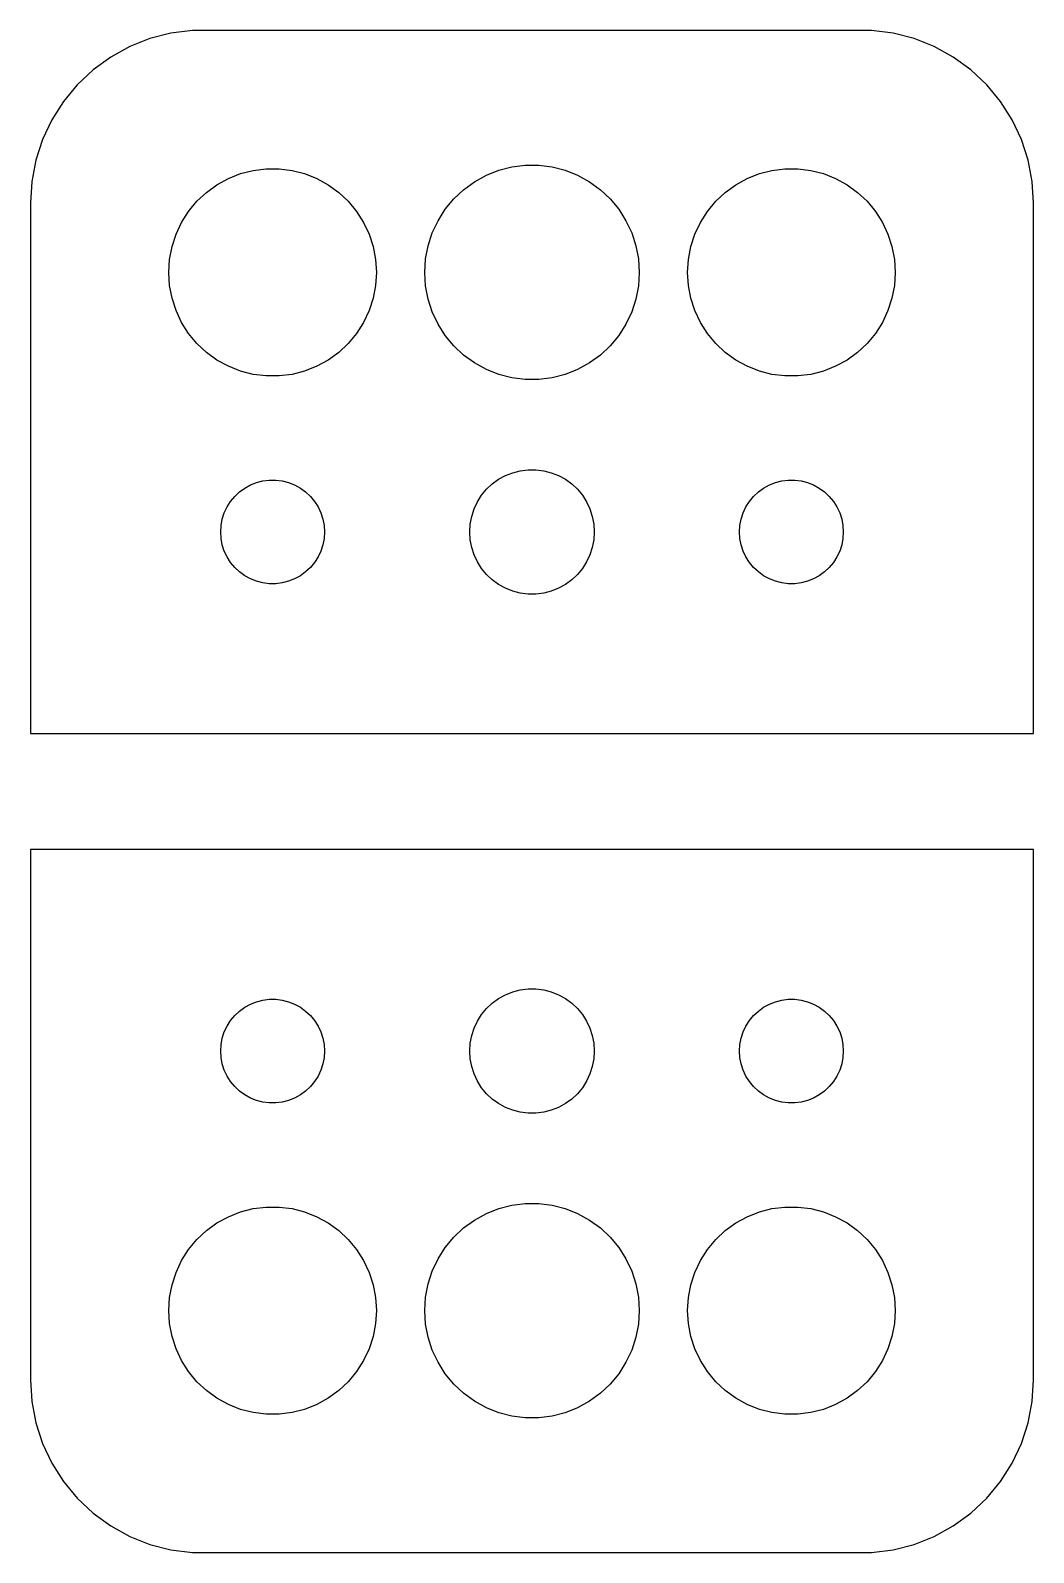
# Model space of a CAD drawing. Header units: metres. Extents: x -14.5 to 64.5, y 32 to 130.
# Drawn here: x -14.5 to 14.5, y 86.01 to 129.99 of the extents above; entities that cross this region are included whole.
import ezdxf

# ---------------------------------------------------------------- set-up
doc = ezdxf.new("R2010")
doc.units = ezdxf.units.M

msp = doc.modelspace()

# ---------------------------------------------------------------- linework, layer by layer
for p, q in [((-11.0451, 129.755), (-11.6289, 129.524)), ((-10.4369, 129.911), (-11.0451, 129.755)), ((-9.81395, 129.99), (-10.4369, 129.911)), ((9.81395, 129.99), (-9.81395, 129.99)), ((10.4369, 129.911), (9.81395, 129.99)), ((11.0451, 129.755), (10.4369, 129.911)), ((11.6289, 129.524), (11.0451, 129.755)), ((-11.6289, 129.524), (-12.1791, 129.222)), ((12.1791, 129.222), (11.6289, 129.524)), ((-12.1791, 129.222), (-12.6871, 128.853)), ((12.6871, 128.853), (12.1791, 129.222)), ((-13.1448, 128.423), (-13.5451, 127.939)), ((-12.6871, 128.853), (-13.1448, 128.423)), ((13.1448, 128.423), (12.6871, 128.853)), ((13.5451, 127.939), (13.1448, 128.423)), ((-13.5451, 127.939), (-13.8815, 127.409)), ((13.8815, 127.409), (13.5451, 127.939)), ((-13.8815, 127.409), (-14.1489, 126.841)), ((14.1489, 126.841), (13.8815, 127.409)), ((-14.1489, 126.841), (-14.3429, 126.243)), ((14.3429, 126.243), (14.1489, 126.841)), ((-14.3429, 126.243), (-14.4606, 125.627)), ((14.4606, 125.627), (14.3429, 126.243)), ((-8.77733, 125.714), (-8.42705, 125.853)), ((-8.42705, 125.853), (-8.06213, 125.947)), ((-8.06213, 125.947), (-7.68837, 125.994)), ((-7.68837, 125.994), (-7.31161, 125.994)), ((-7.31161, 125.994), (-6.93785, 125.947)), ((-6.93785, 125.947), (-6.57294, 125.853)), ((-6.57294, 125.853), (-6.22266, 125.714)), ((-1.66106, 125.617), (-1.3199, 125.805)), ((-1.3199, 125.805), (-0.95795, 125.948)), ((-0.95795, 125.948), (-0.58087, 126.045)), ((-0.58087, 126.045), (-0.19464, 126.094)), ((-0.19464, 126.094), (0.19464, 126.094)), ((0.19464, 126.094), (0.58087, 126.045)), ((0.58087, 126.045), (0.95795, 125.948)), ((0.95795, 125.948), (1.3199, 125.805)), ((1.3199, 125.805), (1.66106, 125.617)), ((6.22266, 125.714), (6.57294, 125.853)), ((6.57294, 125.853), (6.93785, 125.947)), ((6.93785, 125.947), (7.31161, 125.994)), ((7.31161, 125.994), (7.68837, 125.994)), ((7.68837, 125.994), (8.06213, 125.947)), ((8.06213, 125.947), (8.42705, 125.853)), ((8.42705, 125.853), (8.77733, 125.714)), ((-14.4606, 125.627), (-14.5, 125)), ((-9.41226, 125.312), (-9.10747, 125.533)), ((-9.10747, 125.533), (-8.77733, 125.714)), ((-6.22266, 125.714), (-5.89252, 125.533)), ((-5.89252, 125.533), (-5.58772, 125.312)), ((-2.2598, 125.122), (-1.97601, 125.389)), ((-1.97601, 125.389), (-1.66106, 125.617)), ((1.66106, 125.617), (1.97601, 125.389)), ((1.97601, 125.389), (2.2598, 125.122)), ((5.58772, 125.312), (5.89252, 125.533)), ((5.89252, 125.533), (6.22266, 125.714)), ((8.77733, 125.714), (9.10747, 125.533)), ((9.10747, 125.533), (9.41226, 125.312)), ((14.5, 125), (14.4606, 125.627)), ((-14.5, 125), (-14.5, 109.672)), ((-9.92705, 124.763), (-9.6869, 125.054)), ((-9.6869, 125.054), (-9.41226, 125.312)), ((-5.58772, 125.312), (-5.31308, 125.054)), ((-5.31308, 125.054), (-5.07294, 124.763)), ((-2.50795, 124.822), (-2.2598, 125.122)), ((2.2598, 125.122), (2.50795, 124.822)), ((5.07294, 124.763), (5.31308, 125.054)), ((5.31308, 125.054), (5.58772, 125.312)), ((9.41226, 125.312), (9.6869, 125.054)), ((9.6869, 125.054), (9.92705, 124.763)), ((14.5, 109.672), (14.5, 125)), ((-10.1289, 124.445), (-9.92705, 124.763)), ((-5.07294, 124.763), (-4.87108, 124.445)), ((-2.88229, 124.141), (-2.71654, 124.493)), ((-2.71654, 124.493), (-2.50795, 124.822)), ((2.50795, 124.822), (2.71654, 124.493)), ((2.71654, 124.493), (2.88229, 124.141)), ((4.87108, 124.445), (5.07294, 124.763)), ((9.92705, 124.763), (10.1289, 124.445)), ((-10.4057, 123.746), (-10.2893, 124.104)), ((-10.2893, 124.104), (-10.1289, 124.445)), ((-4.87108, 124.445), (-4.71066, 124.104)), ((-4.71066, 124.104), (-4.59424, 123.746)), ((-3.00259, 123.771), (-2.88229, 124.141)), ((2.88229, 124.141), (3.00259, 123.771)), ((4.59424, 123.746), (4.71066, 124.104)), ((4.71066, 124.104), (4.87108, 124.445)), ((10.1289, 124.445), (10.2893, 124.104)), ((10.2893, 124.104), (10.4057, 123.746)), ((-10.4763, 123.376), (-10.4057, 123.746)), ((-4.59424, 123.746), (-4.52365, 123.376)), ((-3.07555, 123.389), (-3.00259, 123.771)), ((3.00259, 123.771), (3.07555, 123.389)), ((4.52365, 123.376), (4.59424, 123.746)), ((10.4057, 123.746), (10.4763, 123.376)), ((-10.5, 123), (-10.4763, 123.376)), ((-4.52365, 123.376), (-4.5, 123)), ((-3.09999, 123), (-3.07555, 123.389)), ((3.07555, 123.389), (3.09999, 123)), ((4.5, 123), (4.52365, 123.376)), ((10.4763, 123.376), (10.5, 123)), ((-10.4763, 122.624), (-10.5, 123)), ((-4.5, 123), (-4.52365, 122.624)), ((-3.07555, 122.611), (-3.09999, 123)), ((3.09999, 123), (3.07555, 122.611)), ((4.52365, 122.624), (4.5, 123)), ((10.5, 123), (10.4763, 122.624)), ((-10.4057, 122.254), (-10.4763, 122.624)), ((-4.52365, 122.624), (-4.59424, 122.254)), ((-3.00259, 122.229), (-3.07555, 122.611)), ((3.07555, 122.611), (3.00259, 122.229)), ((4.59424, 122.254), (4.52365, 122.624)), ((10.4763, 122.624), (10.4057, 122.254)), ((-10.2893, 121.896), (-10.4057, 122.254)), ((-10.1289, 121.555), (-10.2893, 121.896)), ((-4.71066, 121.896), (-4.87108, 121.555)), ((-4.59424, 122.254), (-4.71066, 121.896)), ((-2.88229, 121.859), (-3.00259, 122.229)), ((-2.71654, 121.507), (-2.88229, 121.859)), ((2.88229, 121.859), (2.71654, 121.507)), ((3.00259, 122.229), (2.88229, 121.859)), ((4.71066, 121.896), (4.59424, 122.254)), ((4.87108, 121.555), (4.71066, 121.896)), ((10.2893, 121.896), (10.1289, 121.555)), ((10.4057, 122.254), (10.2893, 121.896)), ((-9.92705, 121.237), (-10.1289, 121.555)), ((-4.87108, 121.555), (-5.07294, 121.237)), ((-2.50795, 121.178), (-2.71654, 121.507)), ((2.71654, 121.507), (2.50795, 121.178)), ((5.07294, 121.237), (4.87108, 121.555)), ((10.1289, 121.555), (9.92705, 121.237)), ((-9.6869, 120.946), (-9.92705, 121.237)), ((-9.41226, 120.688), (-9.6869, 120.946)), ((-5.31308, 120.946), (-5.58772, 120.688)), ((-5.07294, 121.237), (-5.31308, 120.946)), ((-2.2598, 120.878), (-2.50795, 121.178)), ((2.50795, 121.178), (2.2598, 120.878)), ((5.31308, 120.946), (5.07294, 121.237)), ((5.58772, 120.688), (5.31308, 120.946)), ((9.6869, 120.946), (9.41226, 120.688)), ((9.92705, 121.237), (9.6869, 120.946)), ((-9.10747, 120.467), (-9.41226, 120.688)), ((-5.58772, 120.688), (-5.89252, 120.467)), ((-1.97601, 120.611), (-2.2598, 120.878)), ((-1.66106, 120.383), (-1.97601, 120.611)), ((1.97601, 120.611), (1.66106, 120.383)), ((2.2598, 120.878), (1.97601, 120.611)), ((5.89252, 120.467), (5.58772, 120.688)), ((9.41226, 120.688), (9.10747, 120.467)), ((-8.77733, 120.286), (-9.10747, 120.467)), ((-8.42705, 120.147), (-8.77733, 120.286)), ((-8.06213, 120.053), (-8.42705, 120.147)), ((-6.57294, 120.147), (-6.93785, 120.053)), ((-6.22266, 120.286), (-6.57294, 120.147)), ((-5.89252, 120.467), (-6.22266, 120.286)), ((-1.3199, 120.195), (-1.66106, 120.383)), ((-0.95795, 120.052), (-1.3199, 120.195)), ((1.3199, 120.195), (0.95795, 120.052)), ((1.66106, 120.383), (1.3199, 120.195)), ((6.22266, 120.286), (5.89252, 120.467)), ((6.57294, 120.147), (6.22266, 120.286)), ((6.93785, 120.053), (6.57294, 120.147)), ((8.42705, 120.147), (8.06213, 120.053)), ((8.77733, 120.286), (8.42705, 120.147)), ((9.10747, 120.467), (8.77733, 120.286)), ((-7.68837, 120.006), (-8.06213, 120.053)), ((-7.31161, 120.006), (-7.68837, 120.006)), ((-6.93785, 120.053), (-7.31161, 120.006)), ((-0.58087, 119.955), (-0.95795, 120.052)), ((-0.19464, 119.906), (-0.58087, 119.955)), ((0.19464, 119.906), (-0.19464, 119.906)), ((0.58087, 119.955), (0.19464, 119.906)), ((0.95795, 120.052), (0.58087, 119.955)), ((7.31161, 120.006), (6.93785, 120.053)), ((7.68837, 120.006), (7.31161, 120.006)), ((8.06213, 120.053), (7.68837, 120.006)), ((-7.78107, 116.973), (-7.59418, 116.997)), ((-7.59418, 116.997), (-7.40581, 116.997)), ((-7.40581, 116.997), (-7.21892, 116.973)), ((-1.14735, 116.887), (-0.96448, 117.02)), ((-0.96448, 117.02), (-0.76639, 117.129)), ((-0.76639, 117.129), (-0.55623, 117.212)), ((-0.55623, 117.212), (-0.33728, 117.268)), ((-0.33728, 117.268), (-0.11302, 117.296)), ((-0.11302, 117.296), (0.11302, 117.296)), ((0.11302, 117.296), (0.33728, 117.268)), ((0.33728, 117.268), (0.55623, 117.212)), ((0.55623, 117.212), (0.76639, 117.129)), ((0.76639, 117.129), (0.96448, 117.02)), ((0.96448, 117.02), (1.14735, 116.887)), ((7.21892, 116.973), (7.40581, 116.997)), ((7.40581, 116.997), (7.59418, 116.997)), ((7.59418, 116.997), (7.78107, 116.973)), ((-8.59344, 116.527), (-8.45613, 116.656)), ((-8.45613, 116.656), (-8.30373, 116.766)), ((-8.30373, 116.766), (-8.13866, 116.857)), ((-8.13866, 116.857), (-7.96352, 116.927)), ((-7.96352, 116.927), (-7.78107, 116.973)), ((-7.21892, 116.973), (-7.03647, 116.927)), ((-7.03647, 116.927), (-6.86133, 116.857)), ((-6.86133, 116.857), (-6.69626, 116.766)), ((-6.69626, 116.766), (-6.54385, 116.656)), ((-6.54385, 116.656), (-6.40654, 116.527)), ((-1.57735, 116.367), (-1.45622, 116.558)), ((-1.45622, 116.558), (-1.31213, 116.732)), ((-1.31213, 116.732), (-1.14735, 116.887)), ((1.14735, 116.887), (1.31213, 116.732)), ((1.31213, 116.732), (1.45622, 116.558)), ((1.45622, 116.558), (1.57735, 116.367)), ((6.40654, 116.527), (6.54385, 116.656)), ((6.54385, 116.656), (6.69626, 116.766)), ((6.69626, 116.766), (6.86133, 116.857)), ((6.86133, 116.857), (7.03647, 116.927)), ((7.03647, 116.927), (7.21892, 116.973)), ((7.78107, 116.973), (7.96352, 116.927)), ((7.96352, 116.927), (8.13866, 116.857)), ((8.13866, 116.857), (8.30373, 116.766)), ((8.30373, 116.766), (8.45613, 116.656)), ((8.45613, 116.656), (8.59344, 116.527)), ((-8.89465, 116.052), (-8.81445, 116.223)), ((-8.81445, 116.223), (-8.71352, 116.382)), ((-8.71352, 116.382), (-8.59344, 116.527)), ((-6.40654, 116.527), (-6.28647, 116.382)), ((-6.28647, 116.382), (-6.18553, 116.223)), ((-6.18553, 116.223), (-6.10533, 116.052)), ((-1.74344, 115.948), (-1.67358, 116.163)), ((-1.67358, 116.163), (-1.57735, 116.367)), ((1.57735, 116.367), (1.67358, 116.163)), ((1.67358, 116.163), (1.74344, 115.948)), ((6.10533, 116.052), (6.18553, 116.223)), ((6.18553, 116.223), (6.28647, 116.382)), ((6.28647, 116.382), (6.40654, 116.527)), ((8.59344, 116.527), (8.71352, 116.382)), ((8.71352, 116.382), (8.81445, 116.223)), ((8.81445, 116.223), (8.89465, 116.052)), ((-9, 115.5), (-8.98816, 115.688)), ((-8.98816, 115.688), (-8.95287, 115.873)), ((-8.95287, 115.873), (-8.89465, 116.052)), ((-6.10533, 116.052), (-6.04712, 115.873)), ((-6.04712, 115.873), (-6.01183, 115.688)), ((-6.01183, 115.688), (-6, 115.5)), ((-1.79999, 115.5), (-1.7858, 115.726)), ((-1.7858, 115.726), (-1.74344, 115.948)), ((1.74344, 115.948), (1.7858, 115.726)), ((1.7858, 115.726), (1.79999, 115.5)), ((6, 115.5), (6.01183, 115.688)), ((6.01183, 115.688), (6.04712, 115.873)), ((6.04712, 115.873), (6.10533, 116.052)), ((8.89465, 116.052), (8.95287, 115.873)), ((8.95287, 115.873), (8.98816, 115.688)), ((8.98816, 115.688), (9, 115.5)), ((-8.98816, 115.312), (-9, 115.5)), ((-8.95287, 115.127), (-8.98816, 115.312)), ((-6.01183, 115.312), (-6.04712, 115.127)), ((-6, 115.5), (-6.01183, 115.312)), ((-1.7858, 115.274), (-1.79999, 115.5)), ((-1.74344, 115.052), (-1.7858, 115.274)), ((1.7858, 115.274), (1.74344, 115.052)), ((1.79999, 115.5), (1.7858, 115.274)), ((6.01183, 115.312), (6, 115.5)), ((6.04712, 115.127), (6.01183, 115.312)), ((8.98816, 115.312), (8.95287, 115.127)), ((9, 115.5), (8.98816, 115.312)), ((-8.89465, 114.948), (-8.95287, 115.127)), ((-8.81445, 114.777), (-8.89465, 114.948)), ((-6.10533, 114.948), (-6.18553, 114.777)), ((-6.04712, 115.127), (-6.10533, 114.948)), ((-1.67358, 114.837), (-1.74344, 115.052)), ((-1.57735, 114.633), (-1.67358, 114.837)), ((1.67358, 114.837), (1.57735, 114.633)), ((1.74344, 115.052), (1.67358, 114.837)), ((6.10533, 114.948), (6.04712, 115.127)), ((6.18553, 114.777), (6.10533, 114.948)), ((8.89465, 114.948), (8.81445, 114.777)), ((8.95287, 115.127), (8.89465, 114.948)), ((-8.71352, 114.618), (-8.81445, 114.777)), ((-8.59344, 114.473), (-8.71352, 114.618)), ((-8.45613, 114.344), (-8.59344, 114.473)), ((-6.40654, 114.473), (-6.54385, 114.344)), ((-6.28647, 114.618), (-6.40654, 114.473)), ((-6.18553, 114.777), (-6.28647, 114.618)), ((-1.45622, 114.442), (-1.57735, 114.633)), ((-1.31213, 114.268), (-1.45622, 114.442)), ((1.45622, 114.442), (1.31213, 114.268)), ((1.57735, 114.633), (1.45622, 114.442)), ((6.28647, 114.618), (6.18553, 114.777)), ((6.40654, 114.473), (6.28647, 114.618)), ((6.54385, 114.344), (6.40654, 114.473)), ((8.59344, 114.473), (8.45613, 114.344)), ((8.71352, 114.618), (8.59344, 114.473)), ((8.81445, 114.777), (8.71352, 114.618)), ((-8.30373, 114.234), (-8.45613, 114.344)), ((-8.13866, 114.143), (-8.30373, 114.234)), ((-7.96352, 114.073), (-8.13866, 114.143)), ((-7.78107, 114.027), (-7.96352, 114.073)), ((-7.59418, 114.003), (-7.78107, 114.027)), ((-7.40581, 114.003), (-7.59418, 114.003)), ((-7.21892, 114.027), (-7.40581, 114.003)), ((-7.03647, 114.073), (-7.21892, 114.027)), ((-6.86133, 114.143), (-7.03647, 114.073)), ((-6.69626, 114.234), (-6.86133, 114.143)), ((-6.54385, 114.344), (-6.69626, 114.234)), ((-1.14735, 114.113), (-1.31213, 114.268)), ((-0.96448, 113.98), (-1.14735, 114.113)), ((-0.76639, 113.871), (-0.96448, 113.98)), ((0.96448, 113.98), (0.76639, 113.871)), ((1.14735, 114.113), (0.96448, 113.98)), ((1.31213, 114.268), (1.14735, 114.113)), ((6.69626, 114.234), (6.54385, 114.344)), ((6.86133, 114.143), (6.69626, 114.234)), ((7.03647, 114.073), (6.86133, 114.143)), ((7.21892, 114.027), (7.03647, 114.073)), ((7.40581, 114.003), (7.21892, 114.027)), ((7.59418, 114.003), (7.40581, 114.003)), ((7.78107, 114.027), (7.59418, 114.003)), ((7.96352, 114.073), (7.78107, 114.027)), ((8.13866, 114.143), (7.96352, 114.073)), ((8.30373, 114.234), (8.13866, 114.143)), ((8.45613, 114.344), (8.30373, 114.234)), ((-0.55623, 113.788), (-0.76639, 113.871)), ((-0.33728, 113.732), (-0.55623, 113.788)), ((-0.11302, 113.704), (-0.33728, 113.732)), ((0.11302, 113.704), (-0.11302, 113.704)), ((0.33728, 113.732), (0.11302, 113.704)), ((0.55623, 113.788), (0.33728, 113.732)), ((0.76639, 113.871), (0.55623, 113.788)), ((-14.5, 109.672), (14.5, 109.672)), ((14.5, 106.328), (-14.5, 106.328)), ((-14.5, 106.328), (-14.5, 91)), ((14.5, 91), (14.5, 106.328)), ((-0.96448, 102.02), (-0.76639, 102.129)), ((-0.76639, 102.129), (-0.55623, 102.212)), ((-0.55623, 102.212), (-0.33728, 102.268)), ((-0.33728, 102.268), (-0.11302, 102.296)), ((-0.11302, 102.296), (0.11302, 102.296)), ((0.11302, 102.296), (0.33728, 102.268)), ((0.33728, 102.268), (0.55623, 102.212)), ((0.55623, 102.212), (0.76639, 102.129)), ((0.76639, 102.129), (0.96448, 102.02)), ((-8.59344, 101.527), (-8.45613, 101.656)), ((-8.45613, 101.656), (-8.30373, 101.766)), ((-8.30373, 101.766), (-8.13866, 101.857)), ((-8.13866, 101.857), (-7.96352, 101.927)), ((-7.96352, 101.927), (-7.78107, 101.973)), ((-7.78107, 101.973), (-7.59418, 101.997)), ((-7.59418, 101.997), (-7.40581, 101.997)), ((-7.40581, 101.997), (-7.21892, 101.973)), ((-7.21892, 101.973), (-7.03647, 101.927)), ((-7.03647, 101.927), (-6.86133, 101.857)), ((-6.86133, 101.857), (-6.69626, 101.766)), ((-6.69626, 101.766), (-6.54385, 101.656)), ((-6.54385, 101.656), (-6.40654, 101.527)), ((-1.45622, 101.558), (-1.31213, 101.732)), ((-1.31213, 101.732), (-1.14735, 101.887)), ((-1.14735, 101.887), (-0.96448, 102.02)), ((0.96448, 102.02), (1.14735, 101.887)), ((1.14735, 101.887), (1.31213, 101.732)), ((1.31213, 101.732), (1.45622, 101.558)), ((6.40654, 101.527), (6.54385, 101.656)), ((6.54385, 101.656), (6.69626, 101.766)), ((6.69626, 101.766), (6.86133, 101.857)), ((6.86133, 101.857), (7.03647, 101.927)), ((7.03647, 101.927), (7.21892, 101.973)), ((7.21892, 101.973), (7.40581, 101.997)), ((7.40581, 101.997), (7.59418, 101.997)), ((7.59418, 101.997), (7.78107, 101.973)), ((7.78107, 101.973), (7.96352, 101.927)), ((7.96352, 101.927), (8.13866, 101.857)), ((8.13866, 101.857), (8.30373, 101.766)), ((8.30373, 101.766), (8.45613, 101.656)), ((8.45613, 101.656), (8.59344, 101.527)), ((-8.89465, 101.052), (-8.81445, 101.223)), ((-8.81445, 101.223), (-8.71352, 101.382)), ((-8.71352, 101.382), (-8.59344, 101.527)), ((-6.40654, 101.527), (-6.28647, 101.382)), ((-6.28647, 101.382), (-6.18553, 101.223)), ((-6.18553, 101.223), (-6.10533, 101.052)), ((-1.74344, 100.948), (-1.67358, 101.163)), ((-1.67358, 101.163), (-1.57735, 101.367)), ((-1.57735, 101.367), (-1.45622, 101.558)), ((1.45622, 101.558), (1.57735, 101.367)), ((1.57735, 101.367), (1.67358, 101.163)), ((1.67358, 101.163), (1.74344, 100.948)), ((6.10533, 101.052), (6.18553, 101.223)), ((6.18553, 101.223), (6.28647, 101.382)), ((6.28647, 101.382), (6.40654, 101.527)), ((8.59344, 101.527), (8.71352, 101.382)), ((8.71352, 101.382), (8.81445, 101.223)), ((8.81445, 101.223), (8.89465, 101.052)), ((-8.98816, 100.688), (-8.95287, 100.873)), ((-8.95287, 100.873), (-8.89465, 101.052)), ((-6.10533, 101.052), (-6.04712, 100.873)), ((-6.04712, 100.873), (-6.01183, 100.688)), ((-1.79999, 100.5), (-1.7858, 100.726)), ((-1.7858, 100.726), (-1.74344, 100.948)), ((1.74344, 100.948), (1.7858, 100.726)), ((1.7858, 100.726), (1.79999, 100.5)), ((6.01183, 100.688), (6.04712, 100.873)), ((6.04712, 100.873), (6.10533, 101.052)), ((8.89465, 101.052), (8.95287, 100.873)), ((8.95287, 100.873), (8.98816, 100.688)), ((-9, 100.5), (-8.98816, 100.688)), ((-8.98816, 100.312), (-9, 100.5)), ((-8.95287, 100.127), (-8.98816, 100.312)), ((-6.01183, 100.312), (-6.04712, 100.127)), ((-6.01183, 100.688), (-6, 100.5)), ((-6, 100.5), (-6.01183, 100.312)), ((-1.7858, 100.274), (-1.79999, 100.5)), ((1.79999, 100.5), (1.7858, 100.274)), ((6, 100.5), (6.01183, 100.688)), ((6.01183, 100.312), (6, 100.5)), ((6.04712, 100.127), (6.01183, 100.312)), ((8.98816, 100.312), (8.95287, 100.127)), ((8.98816, 100.688), (9, 100.5)), ((9, 100.5), (8.98816, 100.312)), ((-8.89465, 99.9478), (-8.95287, 100.127)), ((-8.81445, 99.7774), (-8.89465, 99.9478)), ((-6.10533, 99.9478), (-6.18553, 99.7774)), ((-6.04712, 100.127), (-6.10533, 99.9478)), ((-1.74344, 100.052), (-1.7858, 100.274)), ((-1.67358, 99.8374), (-1.74344, 100.052)), ((-1.57735, 99.6329), (-1.67358, 99.8374)), ((1.67358, 99.8374), (1.57735, 99.6329)), ((1.74344, 100.052), (1.67358, 99.8374)), ((1.7858, 100.274), (1.74344, 100.052)), ((6.10533, 99.9478), (6.04712, 100.127)), ((6.18553, 99.7774), (6.10533, 99.9478)), ((8.89465, 99.9478), (8.81445, 99.7774)), ((8.95287, 100.127), (8.89465, 99.9478)), ((-8.71352, 99.6183), (-8.81445, 99.7774)), ((-8.59344, 99.4732), (-8.71352, 99.6183)), ((-8.45613, 99.3442), (-8.59344, 99.4732)), ((-6.40654, 99.4732), (-6.54385, 99.3442)), ((-6.28647, 99.6183), (-6.40654, 99.4732)), ((-6.18553, 99.7774), (-6.28647, 99.6183)), ((-1.45622, 99.442), (-1.57735, 99.6329)), ((-1.31213, 99.2678), (-1.45622, 99.442)), ((1.45622, 99.442), (1.31213, 99.2678)), ((1.57735, 99.6329), (1.45622, 99.442)), ((6.28647, 99.6183), (6.18553, 99.7774)), ((6.40654, 99.4732), (6.28647, 99.6183)), ((6.54385, 99.3442), (6.40654, 99.4732)), ((8.59344, 99.4732), (8.45613, 99.3442)), ((8.71352, 99.6183), (8.59344, 99.4732)), ((8.81445, 99.7774), (8.71352, 99.6183)), ((-8.30373, 99.2335), (-8.45613, 99.3442)), ((-8.13866, 99.1428), (-8.30373, 99.2335)), ((-7.96352, 99.0734), (-8.13866, 99.1428)), ((-7.78107, 99.0266), (-7.96352, 99.0734)), ((-7.59418, 99.003), (-7.78107, 99.0266)), ((-7.40581, 99.003), (-7.59418, 99.003)), ((-7.21892, 99.0266), (-7.40581, 99.003)), ((-7.03647, 99.0734), (-7.21892, 99.0266)), ((-6.86133, 99.1428), (-7.03647, 99.0734)), ((-6.69626, 99.2335), (-6.86133, 99.1428)), ((-6.54385, 99.3442), (-6.69626, 99.2335)), ((-1.14735, 99.1131), (-1.31213, 99.2678)), ((-0.96448, 98.9802), (-1.14735, 99.1131)), ((-0.76639, 98.8713), (-0.96448, 98.9802)), ((0.96448, 98.9802), (0.76639, 98.8713)), ((1.14735, 99.1131), (0.96448, 98.9802)), ((1.31213, 99.2678), (1.14735, 99.1131)), ((6.69626, 99.2335), (6.54385, 99.3442)), ((6.86133, 99.1428), (6.69626, 99.2335)), ((7.03647, 99.0734), (6.86133, 99.1428)), ((7.21892, 99.0266), (7.03647, 99.0734)), ((7.40581, 99.003), (7.21892, 99.0266)), ((7.59418, 99.003), (7.40581, 99.003)), ((7.78107, 99.0266), (7.59418, 99.003)), ((7.96352, 99.0734), (7.78107, 99.0266)), ((8.13866, 99.1428), (7.96352, 99.0734)), ((8.30373, 99.2335), (8.13866, 99.1428)), ((8.45613, 99.3442), (8.30373, 99.2335)), ((-0.55623, 98.7881), (-0.76639, 98.8713)), ((-0.33728, 98.7319), (-0.55623, 98.7881)), ((-0.11302, 98.7036), (-0.33728, 98.7319)), ((0.11302, 98.7036), (-0.11302, 98.7036)), ((0.33728, 98.7319), (0.11302, 98.7036)), ((0.55623, 98.7881), (0.33728, 98.7319)), ((0.76639, 98.8713), (0.55623, 98.7881)), ((-8.42705, 95.8532), (-8.06213, 95.9469)), ((-8.06213, 95.9469), (-7.68837, 95.9941)), ((-7.68837, 95.9941), (-7.31161, 95.9941)), ((-7.31161, 95.9941), (-6.93785, 95.9469)), ((-6.93785, 95.9469), (-6.57294, 95.8532)), ((-1.3199, 95.805), (-0.95795, 95.9483)), ((-0.95795, 95.9483), (-0.58087, 96.0451)), ((-0.58087, 96.0451), (-0.19464, 96.0939)), ((-0.19464, 96.0939), (0.19464, 96.0939)), ((0.19464, 96.0939), (0.58087, 96.0451)), ((0.58087, 96.0451), (0.95795, 95.9483)), ((0.95795, 95.9483), (1.3199, 95.805)), ((6.57294, 95.8532), (6.93785, 95.9469)), ((6.93785, 95.9469), (7.31161, 95.9941)), ((7.31161, 95.9941), (7.68837, 95.9941)), ((7.68837, 95.9941), (8.06213, 95.9469)), ((8.06213, 95.9469), (8.42705, 95.8532)), ((-9.41226, 95.3116), (-9.10747, 95.533)), ((-9.10747, 95.533), (-8.77733, 95.7145)), ((-8.77733, 95.7145), (-8.42705, 95.8532)), ((-6.57294, 95.8532), (-6.22266, 95.7145)), ((-6.22266, 95.7145), (-5.89252, 95.533)), ((-5.89252, 95.533), (-5.58772, 95.3116)), ((-1.97601, 95.3886), (-1.66106, 95.6174)), ((-1.66106, 95.6174), (-1.3199, 95.805)), ((1.3199, 95.805), (1.66106, 95.6174)), ((1.66106, 95.6174), (1.97601, 95.3886)), ((5.58772, 95.3116), (5.89252, 95.533)), ((5.89252, 95.533), (6.22266, 95.7145)), ((6.22266, 95.7145), (6.57294, 95.8532)), ((8.42705, 95.8532), (8.77733, 95.7145)), ((8.77733, 95.7145), (9.10747, 95.533)), ((9.10747, 95.533), (9.41226, 95.3116)), ((-9.92705, 94.7634), (-9.6869, 95.0536)), ((-9.6869, 95.0536), (-9.41226, 95.3116)), ((-5.58772, 95.3116), (-5.31308, 95.0536)), ((-5.31308, 95.0536), (-5.07294, 94.7634)), ((-2.50795, 94.8221), (-2.2598, 95.1221)), ((-2.2598, 95.1221), (-1.97601, 95.3886)), ((1.97601, 95.3886), (2.2598, 95.1221)), ((2.2598, 95.1221), (2.50795, 94.8221)), ((5.07294, 94.7634), (5.31308, 95.0536)), ((5.31308, 95.0536), (5.58772, 95.3116)), ((9.41226, 95.3116), (9.6869, 95.0536)), ((9.6869, 95.0536), (9.92705, 94.7634)), ((-10.1289, 94.4453), (-9.92705, 94.7634)), ((-5.07294, 94.7634), (-4.87108, 94.4453)), ((-2.71654, 94.4934), (-2.50795, 94.8221)), ((2.50795, 94.8221), (2.71654, 94.4934)), ((4.87108, 94.4453), (5.07294, 94.7634)), ((9.92705, 94.7634), (10.1289, 94.4453)), ((-10.2893, 94.1044), (-10.1289, 94.4453)), ((-4.87108, 94.4453), (-4.71066, 94.1044)), ((-3.00259, 93.771), (-2.88229, 94.1412)), ((-2.88229, 94.1412), (-2.71654, 94.4934)), ((2.71654, 94.4934), (2.88229, 94.1412)), ((2.88229, 94.1412), (3.00259, 93.771)), ((4.71066, 94.1044), (4.87108, 94.4453)), ((10.1289, 94.4453), (10.2893, 94.1044)), ((-10.4763, 93.376), (-10.4057, 93.7461)), ((-10.4057, 93.7461), (-10.2893, 94.1044)), ((-4.71066, 94.1044), (-4.59424, 93.7461)), ((-4.59424, 93.7461), (-4.52365, 93.376)), ((-3.07555, 93.3885), (-3.00259, 93.771)), ((3.00259, 93.771), (3.07555, 93.3885)), ((4.52365, 93.376), (4.59424, 93.7461)), ((4.59424, 93.7461), (4.71066, 94.1044)), ((10.2893, 94.1044), (10.4057, 93.7461)), ((10.4057, 93.7461), (10.4763, 93.376)), ((-10.5, 93), (-10.4763, 93.376)), ((-4.52365, 93.376), (-4.5, 93)), ((-3.09999, 93), (-3.07555, 93.3885)), ((3.07555, 93.3885), (3.09999, 93)), ((4.5, 93), (4.52365, 93.376)), ((10.4763, 93.376), (10.5, 93)), ((-10.4763, 92.624), (-10.5, 93)), ((-4.5, 93), (-4.52365, 92.624)), ((-3.07555, 92.6115), (-3.09999, 93)), ((3.09999, 93), (3.07555, 92.6115)), ((4.52365, 92.624), (4.5, 93)), ((10.5, 93), (10.4763, 92.624)), ((-10.4057, 92.2539), (-10.4763, 92.624)), ((-4.52365, 92.624), (-4.59424, 92.2539)), ((-3.00259, 92.2291), (-3.07555, 92.6115)), ((3.07555, 92.6115), (3.00259, 92.2291)), ((4.59424, 92.2539), (4.52365, 92.624)), ((10.4763, 92.624), (10.4057, 92.2539)), ((-10.2893, 91.8956), (-10.4057, 92.2539)), ((-4.59424, 92.2539), (-4.71066, 91.8956)), ((-2.88229, 91.8588), (-3.00259, 92.2291)), ((3.00259, 92.2291), (2.88229, 91.8588)), ((4.71066, 91.8956), (4.59424, 92.2539)), ((10.4057, 92.2539), (10.2893, 91.8956)), ((-10.1289, 91.5547), (-10.2893, 91.8956)), ((-9.92705, 91.2366), (-10.1289, 91.5547)), ((-4.87108, 91.5547), (-5.07294, 91.2366)), ((-4.71066, 91.8956), (-4.87108, 91.5547)), ((-2.71654, 91.5066), (-2.88229, 91.8588)), ((-2.50795, 91.1779), (-2.71654, 91.5066)), ((2.71654, 91.5066), (2.50795, 91.1779)), ((2.88229, 91.8588), (2.71654, 91.5066)), ((4.87108, 91.5547), (4.71066, 91.8956)), ((5.07294, 91.2366), (4.87108, 91.5547)), ((10.1289, 91.5547), (9.92705, 91.2366)), ((10.2893, 91.8956), (10.1289, 91.5547)), ((-9.6869, 90.9464), (-9.92705, 91.2366)), ((-5.07294, 91.2366), (-5.31308, 90.9464)), ((-2.2598, 90.8779), (-2.50795, 91.1779)), ((2.50795, 91.1779), (2.2598, 90.8779)), ((5.31308, 90.9464), (5.07294, 91.2366)), ((9.92705, 91.2366), (9.6869, 90.9464)), ((-14.5, 91), (-14.4606, 90.3733)), ((-9.41226, 90.6885), (-9.6869, 90.9464)), ((-9.10747, 90.467), (-9.41226, 90.6885)), ((-5.58772, 90.6885), (-5.89252, 90.467)), ((-5.31308, 90.9464), (-5.58772, 90.6885)), ((-1.97601, 90.6114), (-2.2598, 90.8779)), ((-1.66106, 90.3826), (-1.97601, 90.6114)), ((1.97601, 90.6114), (1.66106, 90.3826)), ((2.2598, 90.8779), (1.97601, 90.6114)), ((5.58772, 90.6885), (5.31308, 90.9464)), ((5.89252, 90.467), (5.58772, 90.6885)), ((9.41226, 90.6885), (9.10747, 90.467)), ((9.6869, 90.9464), (9.41226, 90.6885)), ((14.4606, 90.3733), (14.5, 91)), ((-14.4606, 90.3733), (-14.3429, 89.7566)), ((-8.77733, 90.2855), (-9.10747, 90.467)), ((-8.42705, 90.1468), (-8.77733, 90.2855)), ((-6.22266, 90.2855), (-6.57294, 90.1468)), ((-5.89252, 90.467), (-6.22266, 90.2855)), ((-1.3199, 90.195), (-1.66106, 90.3826)), ((-0.95795, 90.0517), (-1.3199, 90.195)), ((1.3199, 90.195), (0.95795, 90.0517)), ((1.66106, 90.3826), (1.3199, 90.195)), ((6.22266, 90.2855), (5.89252, 90.467)), ((6.57294, 90.1468), (6.22266, 90.2855)), ((8.77733, 90.2855), (8.42705, 90.1468)), ((9.10747, 90.467), (8.77733, 90.2855)), ((14.3429, 89.7566), (14.4606, 90.3733)), ((-14.3429, 89.7566), (-14.1489, 89.1594)), ((-8.06213, 90.0531), (-8.42705, 90.1468)), ((-7.68837, 90.0059), (-8.06213, 90.0531)), ((-7.31161, 90.0059), (-7.68837, 90.0059)), ((-6.93785, 90.0531), (-7.31161, 90.0059)), ((-6.57294, 90.1468), (-6.93785, 90.0531)), ((-0.58087, 89.9549), (-0.95795, 90.0517)), ((-0.19464, 89.9061), (-0.58087, 89.9549)), ((0.19464, 89.9061), (-0.19464, 89.9061)), ((0.58087, 89.9549), (0.19464, 89.9061)), ((0.95795, 90.0517), (0.58087, 89.9549)), ((6.93785, 90.0531), (6.57294, 90.1468)), ((7.31161, 90.0059), (6.93785, 90.0531)), ((7.68837, 90.0059), (7.31161, 90.0059)), ((8.06213, 90.0531), (7.68837, 90.0059)), ((8.42705, 90.1468), (8.06213, 90.0531)), ((14.1489, 89.1594), (14.3429, 89.7566)), ((-14.1489, 89.1594), (-13.8815, 88.5912)), ((13.8815, 88.5912), (14.1489, 89.1594)), ((-13.8815, 88.5912), (-13.5451, 88.0611)), ((13.5451, 88.0611), (13.8815, 88.5912)), ((-13.5451, 88.0611), (-13.1448, 87.5773)), ((13.1448, 87.5773), (13.5451, 88.0611)), ((-13.1448, 87.5773), (-12.6871, 87.1474)), ((12.6871, 87.1474), (13.1448, 87.5773)), ((-12.6871, 87.1474), (-12.1791, 86.7784)), ((12.1791, 86.7784), (12.6871, 87.1474)), ((-12.1791, 86.7784), (-11.6289, 86.4759)), ((11.6289, 86.4759), (12.1791, 86.7784)), ((-11.6289, 86.4759), (-11.0451, 86.2447)), ((-11.0451, 86.2447), (-10.4369, 86.0886)), ((10.4369, 86.0886), (11.0451, 86.2447)), ((11.0451, 86.2447), (11.6289, 86.4759)), ((-10.4369, 86.0886), (-9.81395, 86.0099)), ((-9.81395, 86.0099), (9.81395, 86.0099)), ((9.81395, 86.0099), (10.4369, 86.0886))]:
    msp.add_line(p, q)

doc.saveas('drawing.dxf')
